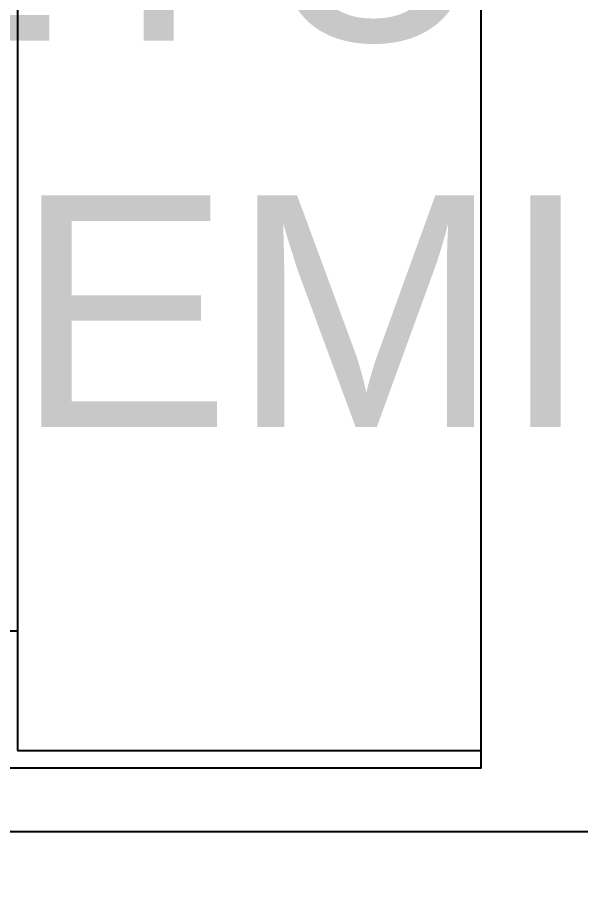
# Model space of a CAD drawing. Extents: x 14785 to 50894, y -3296 to 56414.
# Drawn here: x 39362 to 39848, y 44359 to 45116 of the extents above; entities that cross this region are included whole.
import ezdxf

# ---------------------------------------------------------------- set-up
doc = ezdxf.new("R2010")
doc.units = 0
doc.header["$MEASUREMENT"] = 0
for name, color, linetype in [('A-Column__Concrete', 7, 'CONTINUOUS'), ('A-Door', 252, 'CONTINUOUS'), ('A-Wall__Brick', 7, 'CONTINUOUS'), ('RM$', 7, 'CONTINUOUS'), ('RM$TXT', 4, 'CONTINUOUS'), ('SU$', 12, 'CONTINUOUS')]:
    doc.layers.add(name, color=color, linetype=linetype)
doc.styles.add('Arial', font='arial.ttf')

msp = doc.modelspace()

# ---------------------------------------------------------------- linework, layer by layer
at = {"layer": 'A-Column__Concrete'}
for p, q in [((39362.07, 45283.88), (39362.07, 44483.88)), ((39762.07, 44483.88), (39762.07, 45283.88)), ((39362.07, 44483.88), (39762.07, 44483.88))]:
    msp.add_line(p, q, dxfattribs=at)
at = {"layer": 'A-Door'}
msp.add_line((39193.59, 44413.98), (40113.59, 44413.98), dxfattribs=at)
msp.add_arc((39193.59, 44413.98), 920, 270, 0, dxfattribs=at)
at = {"layer": 'A-Wall__Brick'}
for p, q in [((39362.07, 44586.88), (39193.59, 44586.88)), ((39762.07, 44468.88), (39762.07, 44483.88)), ((39203.59, 44468.88), (39762.07, 44468.88))]:
    msp.add_line(p, q, dxfattribs=at)
at = {"layer": 'RM$', "flags": 128}
msp.add_lwpolyline([(39203.59, 42746.66), (39203.59, 44468.88), (39762.07, 44468.88), (39762.07, 45151.63), (40217.08, 45151.63), (40217.08, 47291.4), (40708.85, 47291.4), (40709.07, 48495.87), (40259.07, 48495.87), (40259.07, 51363.88), (47461.57, 51363.88)], dxfattribs=at)
at = {"layer": 'SU$', "flags": 128}
msp.add_lwpolyline([(32609.07, 44404.88), (33390.07, 44404.88), (33390.07, 45974.91), (39065.59, 45974.91), (39065.59, 44468.88), (39762.07, 44468.88), (39762.07, 45151.63), (40217.08, 45151.63), (40217.08, 45247.63), (40111.08, 45247.63), (39762.07, 45247.63), (39762.07, 45283.88), (39462.07, 45283.88), (39462.07, 47119.89), (40111.08, 47119.89), (40217.08, 47119.89), (40217.08, 48405.87)], dxfattribs=at)

# ---------------------------------------------------------------- texts
at = {"layer": 'RM$TXT', "insert": (39786.57, 44760.11), "char_height": 200, "attachment_point": 8, "style": 'Arial'}
msp.add_mtext('461D^M^JRENT^M^JRNT/STORE^M^J1.20^M^JLSD-LTU LNDLRD^M^JSOLVAY CHEMICALS PTY LTD^M^J', dxfattribs=at)

doc.saveas('drawing.dxf')
